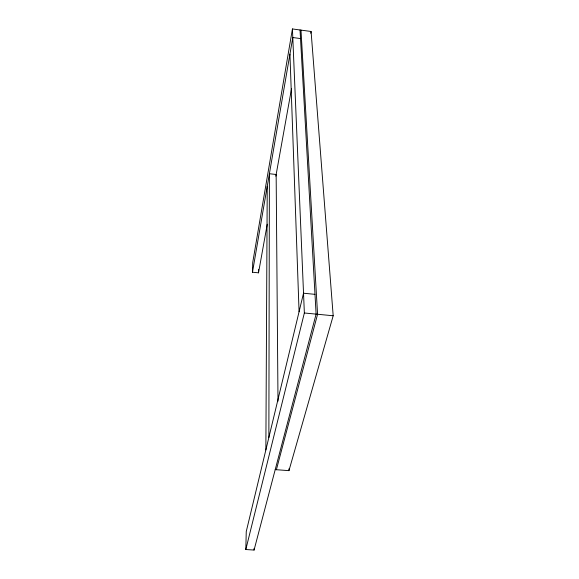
<?xml version="1.0" encoding="UTF-8"?>
<svg xmlns="http://www.w3.org/2000/svg" width="579" height="579" viewBox="0 0 579 579"><rect width="100%" height="100%" fill="white"/><g stroke="black" fill="none" stroke-linecap="round" stroke-linejoin="round"><path stroke-width="0.87" d="M268.866 437.463L269.401 173.722L276.147 174.496L278 401.182M265.862 449.948L267.237 186.315M314.99 294.349L303.526 293.213L246.249 531.573L245.814 549.529L254.065 550.05L254.094 548.407M275.213 469.627L288.95 470.647L333.186 315.765L311.082 31.483L292.431 28.95L252.719 262.54L252.487 272.217L258.524 272.832L258.581 269.315M252.487 272.217L292.786 37.526L300.515 38.569M258.524 272.832L267.245 224.203M275.85 176.175L291.526 88.717M310.749 33.256L311.082 31.483M245.814 549.529L304.359 312.986L292.431 28.95M254.065 550.05L316.112 314.122L300.031 29.985M276.393 469.721L317.574 314.259L300.979 30.108M304.359 312.986L333.186 315.765M289.941 54.108L299.075 311.741M288.914 468.845L288.95 470.647"/></g></svg>
